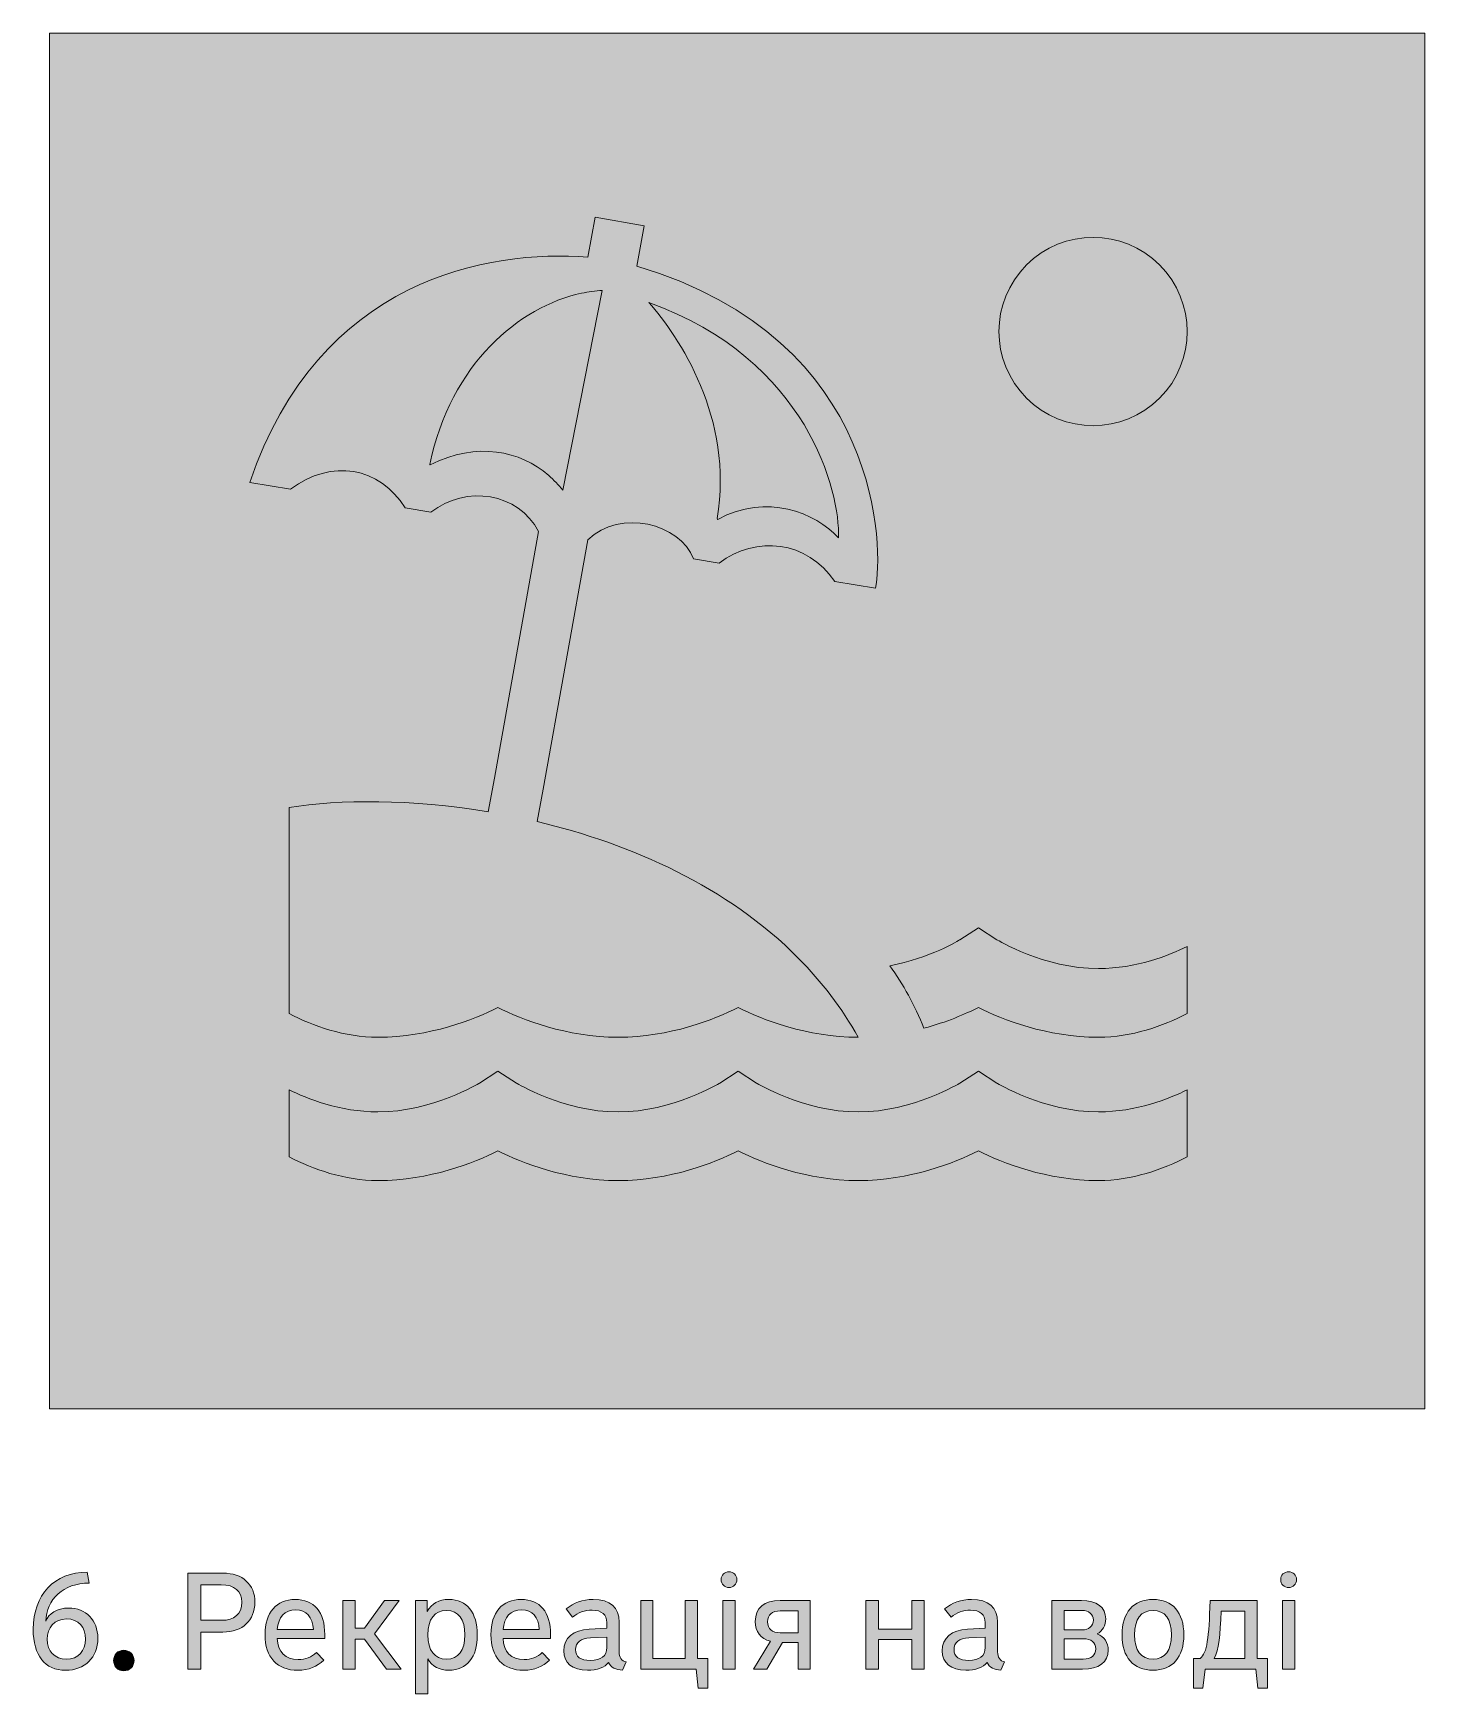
# Model space of a CAD drawing. Header units: millimetres. Extents: x -1334 to 1514, y -1037 to 10.
# Drawn here: x -627.5 to -526.4, y -110.8 to 9.9 of the extents above; entities that cross this region are included whole.
import ezdxf

# ---------------------------------------------------------------- set-up
doc = ezdxf.new("R2010")
doc.units = ezdxf.units.MM
doc.header["$MEASUREMENT"] = 0
doc.layers.add('bg', color=7, linetype='Continuous', lineweight=0)
doc.layers.add('icons', color=7, linetype='Continuous', lineweight=0)

# ---------------------------------------------------------------- blocks, each defined once
blk = doc.blocks.new('Block_39')
at = {"layer": 'icons', "true_color": 0x231f20, "transparency": 33554687}
h = blk.add_hatch(color=250, dxfattribs=at)
h.dxf.hatch_style = 2
edge = h.paths.add_edge_path()
edge.add_spline(control_points=[(-625.14, -108.28), (-624.27, -108.28), (-623.74, -107.69), (-623.74, -106.82), (-623.74, -105.95), (-624.26, -105.36), (-625.12, -105.36), (-626, -105.36), (-626.54, -105.98), (-626.54, -106.84), (-626.54, -107.7), (-626, -108.28), (-625.14, -108.28)], knot_values=[0, 0, 0, 0, 1, 1, 1, 2, 2, 2, 3, 3, 3, 4, 4, 4, 4], degree=3, periodic=0)
edge = h.paths.add_edge_path()
edge.add_spline(control_points=[(-625.19, -109.09), (-626.69, -109.09), (-627.55, -108.03), (-627.55, -106.11), (-627.55, -103.61), (-626, -101.96), (-623.63, -101.96), (-623.63, -101.96), (-623.48, -102.75), (-623.48, -102.75), (-625.34, -102.75), (-626.6, -103.94), (-626.63, -105.53), (-626.43, -104.96), (-625.8, -104.57), (-624.98, -104.57), (-623.7, -104.57), (-622.85, -105.44), (-622.85, -106.77), (-622.85, -108.17), (-623.79, -109.09), (-625.19, -109.09)], knot_values=[0, 0, 0, 0, 1, 1, 1, 2, 2, 2, 3, 3, 3, 4, 4, 4, 5, 5, 5, 6, 6, 6, 7, 7, 7, 7], degree=3, periodic=0)
h = blk.add_hatch(color=250, dxfattribs=at)
h.dxf.hatch_style = 2
edge = h.paths.add_edge_path()
edge.add_spline(control_points=[(-613.88, -102.88), (-613.88, -102.88), (-615.36, -102.88), (-615.36, -102.88), (-615.36, -102.88), (-615.36, -105.46), (-615.36, -105.46), (-615.36, -105.46), (-613.87, -105.46), (-613.87, -105.46), (-612.91, -105.46), (-612.38, -104.99), (-612.38, -104.15), (-612.38, -103.33), (-612.91, -102.88), (-613.88, -102.88)], knot_values=[0, 0, 0, 0, 1, 1, 1, 2, 2, 2, 3, 3, 3, 4, 4, 4, 5, 5, 5, 5], degree=3, periodic=0)
edge = h.paths.add_edge_path()
edge.add_spline(control_points=[(-615.36, -109.01), (-615.36, -109.01), (-616.31, -109.01), (-616.31, -109.01), (-616.31, -109.01), (-616.31, -102.03), (-616.31, -102.03), (-616.31, -102.03), (-613.75, -102.03), (-613.75, -102.03), (-612.32, -102.03), (-611.43, -102.85), (-611.43, -104.15), (-611.43, -105.47), (-612.33, -106.31), (-613.75, -106.31), (-613.75, -106.31), (-615.36, -106.31), (-615.36, -106.31), (-615.36, -106.31), (-615.36, -109.01), (-615.36, -109.01)], knot_values=[0, 0, 0, 0, 1, 1, 1, 2, 2, 2, 3, 3, 3, 4, 4, 4, 5, 5, 5, 6, 6, 6, 7, 7, 7, 7], degree=3, periodic=0)
h = blk.add_hatch(color=250, dxfattribs=at)
h.dxf.hatch_style = 2
edge = h.paths.add_edge_path()
edge.add_spline(control_points=[(-576.51, -109.01), (-576.51, -109.01), (-577.4, -109.01), (-577.4, -109.01), (-577.4, -109.01), (-577.4, -104.02), (-577.4, -104.02), (-577.4, -104.02), (-576.51, -104.02), (-576.51, -104.02), (-576.51, -104.02), (-576.51, -109.01), (-576.51, -109.01)], knot_values=[0, 0, 0, 0, 1, 1, 1, 2, 2, 2, 3, 3, 3, 4, 4, 4, 4], degree=3, periodic=0)
edge = h.paths.add_edge_path()
edge.add_spline(control_points=[(-576.96, -101.93), (-576.63, -101.93), (-576.39, -102.17), (-576.39, -102.5), (-576.39, -102.83), (-576.63, -103.08), (-576.96, -103.08), (-577.28, -103.08), (-577.53, -102.83), (-577.53, -102.5), (-577.53, -102.17), (-577.28, -101.93), (-576.96, -101.93)], knot_values=[0, 0, 0, 0, 1, 1, 1, 2, 2, 2, 3, 3, 3, 4, 4, 4, 4], degree=3, periodic=0)
h = blk.add_hatch(color=250, dxfattribs=at)
h.dxf.hatch_style = 2
edge = h.paths.add_edge_path()
edge.add_spline(control_points=[(-535.82, -109.01), (-535.82, -109.01), (-536.72, -109.01), (-536.72, -109.01), (-536.72, -109.01), (-536.72, -104.02), (-536.72, -104.02), (-536.72, -104.02), (-535.82, -104.02), (-535.82, -104.02), (-535.82, -104.02), (-535.82, -109.01), (-535.82, -109.01)], knot_values=[0, 0, 0, 0, 1, 1, 1, 2, 2, 2, 3, 3, 3, 4, 4, 4, 4], degree=3, periodic=0)
edge = h.paths.add_edge_path()
edge.add_spline(control_points=[(-536.27, -101.93), (-535.94, -101.93), (-535.7, -102.17), (-535.7, -102.5), (-535.7, -102.83), (-535.94, -103.08), (-536.27, -103.08), (-536.6, -103.08), (-536.85, -102.83), (-536.85, -102.5), (-536.85, -102.17), (-536.6, -101.93), (-536.27, -101.93)], knot_values=[0, 0, 0, 0, 1, 1, 1, 2, 2, 2, 3, 3, 3, 4, 4, 4, 4], degree=3, periodic=0)
h = blk.add_hatch(color=250, dxfattribs=at)
h.dxf.hatch_style = 2
edge = h.paths.add_edge_path()
edge.add_spline(control_points=[(-609.8, -106.13), (-609.8, -106.13), (-607.18, -106.13), (-607.18, -106.13), (-607.22, -105.21), (-607.69, -104.69), (-608.47, -104.69), (-609.25, -104.69), (-609.74, -105.21), (-609.8, -106.13)], knot_values=[0, 0, 0, 0, 1, 1, 1, 2, 2, 2, 3, 3, 3, 3], degree=3, periodic=0)
edge = h.paths.add_edge_path()
edge.add_spline(control_points=[(-610.69, -106.5), (-610.69, -104.9), (-609.87, -103.94), (-608.5, -103.94), (-607.12, -103.94), (-606.35, -104.87), (-606.35, -106.49), (-606.35, -106.49), (-606.35, -106.77), (-606.35, -106.77), (-606.35, -106.77), (-609.8, -106.77), (-609.8, -106.77), (-609.78, -107.76), (-609.21, -108.31), (-608.28, -108.31), (-607.77, -108.31), (-607.31, -108.14), (-606.96, -107.79), (-606.96, -107.79), (-606.43, -108.35), (-606.43, -108.35), (-606.92, -108.82), (-607.51, -109.09), (-608.31, -109.09), (-609.81, -109.09), (-610.69, -108.16), (-610.69, -106.5)], knot_values=[0, 0, 0, 0, 1, 1, 1, 2, 2, 2, 3, 3, 3, 4, 4, 4, 5, 5, 5, 6, 6, 6, 7, 7, 7, 8, 8, 8, 9, 9, 9, 9], degree=3, periodic=0)
h = blk.add_hatch(color=250, dxfattribs=at)
h.dxf.hatch_style = 2
edge = h.paths.add_edge_path()
edge.add_spline(control_points=[(-604.13, -106.84), (-604.13, -106.84), (-604.13, -109.01), (-604.13, -109.01), (-604.13, -109.01), (-605.03, -109.01), (-605.03, -109.01), (-605.03, -109.01), (-605.03, -104.02), (-605.03, -104.02), (-605.03, -104.02), (-604.13, -104.02), (-604.13, -104.02), (-604.13, -104.02), (-604.13, -106.03), (-604.13, -106.03), (-604.13, -106.03), (-603.46, -106.03), (-603.46, -106.03), (-603.46, -106.03), (-602, -104.02), (-602, -104.02), (-602, -104.02), (-600.94, -104.02), (-600.94, -104.02), (-600.94, -104.02), (-602.73, -106.44), (-602.73, -106.44), (-602.73, -106.44), (-600.8, -109.01), (-600.8, -109.01), (-600.8, -109.01), (-601.86, -109.01), (-601.86, -109.01), (-601.86, -109.01), (-603.46, -106.84), (-603.46, -106.84), (-603.46, -106.84), (-604.13, -106.84), (-604.13, -106.84)], knot_values=[0, 0, 0, 0, 1, 1, 1, 2, 2, 2, 3, 3, 3, 4, 4, 4, 5, 5, 5, 6, 6, 6, 7, 7, 7, 8, 8, 8, 9, 9, 9, 10, 10, 10, 11, 11, 11, 12, 12, 12, 13, 13, 13, 13], degree=3, periodic=0)
h = blk.add_hatch(color=250, dxfattribs=at)
h.dxf.hatch_style = 2
edge = h.paths.add_edge_path()
edge.add_spline(control_points=[(-597.5, -104.74), (-598.37, -104.74), (-598.85, -105.36), (-598.85, -106.52), (-598.85, -107.66), (-598.37, -108.28), (-597.5, -108.28), (-596.64, -108.28), (-596.16, -107.66), (-596.16, -106.52), (-596.16, -105.37), (-596.64, -104.74), (-597.5, -104.74)], knot_values=[0, 0, 0, 0, 1, 1, 1, 2, 2, 2, 3, 3, 3, 4, 4, 4, 4], degree=3, periodic=0)
edge = h.paths.add_edge_path()
edge.add_spline(control_points=[(-597.32, -103.94), (-596.02, -103.94), (-595.26, -104.88), (-595.26, -106.52), (-595.26, -108.15), (-596.01, -109.09), (-597.32, -109.09), (-598.02, -109.09), (-598.54, -108.8), (-598.85, -108.26), (-598.85, -108.26), (-598.85, -110.8), (-598.85, -110.8), (-598.85, -110.8), (-599.75, -110.8), (-599.75, -110.8), (-599.75, -110.8), (-599.75, -104.02), (-599.75, -104.02), (-599.75, -104.02), (-598.9, -104.02), (-598.9, -104.02), (-598.9, -104.02), (-598.9, -104.82), (-598.9, -104.82), (-598.59, -104.25), (-598.05, -103.94), (-597.32, -103.94)], knot_values=[0, 0, 0, 0, 1, 1, 1, 2, 2, 2, 3, 3, 3, 4, 4, 4, 5, 5, 5, 6, 6, 6, 7, 7, 7, 8, 8, 8, 9, 9, 9, 9], degree=3, periodic=0)
h = blk.add_hatch(color=250, dxfattribs=at)
h.dxf.hatch_style = 2
edge = h.paths.add_edge_path()
edge.add_spline(control_points=[(-593.38, -106.13), (-593.38, -106.13), (-590.76, -106.13), (-590.76, -106.13), (-590.8, -105.21), (-591.27, -104.69), (-592.04, -104.69), (-592.83, -104.69), (-593.32, -105.21), (-593.38, -106.13)], knot_values=[0, 0, 0, 0, 1, 1, 1, 2, 2, 2, 3, 3, 3, 3], degree=3, periodic=0)
edge = h.paths.add_edge_path()
edge.add_spline(control_points=[(-594.27, -106.5), (-594.27, -104.9), (-593.45, -103.94), (-592.07, -103.94), (-590.7, -103.94), (-589.93, -104.87), (-589.93, -106.49), (-589.93, -106.49), (-589.93, -106.77), (-589.93, -106.77), (-589.93, -106.77), (-593.38, -106.77), (-593.38, -106.77), (-593.36, -107.76), (-592.79, -108.31), (-591.85, -108.31), (-591.35, -108.31), (-590.89, -108.14), (-590.54, -107.79), (-590.54, -107.79), (-590.01, -108.35), (-590.01, -108.35), (-590.5, -108.82), (-591.09, -109.09), (-591.88, -109.09), (-593.39, -109.09), (-594.27, -108.16), (-594.27, -106.5)], knot_values=[0, 0, 0, 0, 1, 1, 1, 2, 2, 2, 3, 3, 3, 4, 4, 4, 5, 5, 5, 6, 6, 6, 7, 7, 7, 8, 8, 8, 9, 9, 9, 9], degree=3, periodic=0)
h = blk.add_hatch(color=250, dxfattribs=at)
h.dxf.hatch_style = 2
edge = h.paths.add_edge_path()
edge.add_spline(control_points=[(-587.04, -106.73), (-587.73, -106.76), (-588.12, -107.08), (-588.12, -107.59), (-588.12, -108.1), (-587.75, -108.38), (-587.04, -108.38), (-586.28, -108.38), (-585.84, -108.05), (-585.84, -107.44), (-585.84, -107.44), (-585.84, -106.68), (-585.84, -106.68), (-585.84, -106.68), (-587.04, -106.73), (-587.04, -106.73)], knot_values=[0, 0, 0, 0, 1, 1, 1, 2, 2, 2, 3, 3, 3, 4, 4, 4, 5, 5, 5, 5], degree=3, periodic=0)
edge = h.paths.add_edge_path()
edge.add_spline(control_points=[(-588.79, -104.63), (-588.26, -104.18), (-587.61, -103.94), (-586.83, -103.94), (-585.61, -103.94), (-584.95, -104.52), (-584.95, -105.59), (-584.95, -105.59), (-584.95, -107.75), (-584.95, -107.75), (-584.95, -108.16), (-584.76, -108.42), (-584.43, -108.48), (-584.43, -108.48), (-584.7, -109.08), (-584.7, -109.08), (-585.19, -109.08), (-585.54, -108.88), (-585.72, -108.52), (-585.98, -108.87), (-586.56, -109.09), (-587.25, -109.09), (-588.36, -109.09), (-588.97, -108.56), (-588.97, -107.68), (-588.97, -106.74), (-588.29, -106.16), (-587.12, -106.1), (-587.12, -106.1), (-585.84, -106.03), (-585.84, -106.03), (-585.84, -106.03), (-585.84, -105.62), (-585.84, -105.62), (-585.84, -105.05), (-586.22, -104.72), (-586.91, -104.72), (-587.44, -104.72), (-587.94, -104.9), (-588.33, -105.24), (-588.33, -105.24), (-588.79, -104.63), (-588.79, -104.63)], knot_values=[0, 0, 0, 0, 1, 1, 1, 2, 2, 2, 3, 3, 3, 4, 4, 4, 5, 5, 5, 6, 6, 6, 7, 7, 7, 8, 8, 8, 9, 9, 9, 10, 10, 10, 11, 11, 11, 12, 12, 12, 13, 13, 13, 14, 14, 14, 14], degree=3, periodic=0)
h = blk.add_hatch(color=250, dxfattribs=at)
h.dxf.hatch_style = 2
edge = h.paths.add_edge_path()
edge.add_spline(control_points=[(-579.2, -110.4), (-579.2, -110.4), (-579.35, -109.01), (-579.35, -109.01), (-579.35, -109.01), (-583.38, -109.01), (-583.38, -109.01), (-583.38, -109.01), (-583.38, -104.02), (-583.38, -104.02), (-583.38, -104.02), (-582.49, -104.02), (-582.49, -104.02), (-582.49, -104.02), (-582.49, -108.23), (-582.49, -108.23), (-582.49, -108.23), (-580.15, -108.23), (-580.15, -108.23), (-580.15, -108.23), (-580.15, -104.02), (-580.15, -104.02), (-580.15, -104.02), (-579.25, -104.02), (-579.25, -104.02), (-579.25, -104.02), (-579.25, -108.23), (-579.25, -108.23), (-579.25, -108.23), (-578.5, -108.23), (-578.5, -108.23), (-578.5, -108.23), (-578.5, -110.4), (-578.5, -110.4), (-578.5, -110.4), (-579.2, -110.4), (-579.2, -110.4)], knot_values=[0, 0, 0, 0, 1, 1, 1, 2, 2, 2, 3, 3, 3, 4, 4, 4, 5, 5, 5, 6, 6, 6, 7, 7, 7, 8, 8, 8, 9, 9, 9, 10, 10, 10, 11, 11, 11, 12, 12, 12, 12], degree=3, periodic=0)
h = blk.add_hatch(color=250, dxfattribs=at)
h.dxf.hatch_style = 2
edge = h.paths.add_edge_path()
edge.add_spline(control_points=[(-571.94, -104.77), (-571.94, -104.77), (-573.23, -104.77), (-573.23, -104.77), (-573.83, -104.77), (-574.16, -105.06), (-574.16, -105.56), (-574.16, -106.08), (-573.83, -106.37), (-573.23, -106.37), (-573.23, -106.37), (-571.94, -106.37), (-571.94, -106.37), (-571.94, -106.37), (-571.94, -104.77), (-571.94, -104.77)], knot_values=[0, 0, 0, 0, 1, 1, 1, 2, 2, 2, 3, 3, 3, 4, 4, 4, 5, 5, 5, 5], degree=3, periodic=0)
edge = h.paths.add_edge_path()
edge.add_spline(control_points=[(-573.95, -106.98), (-574.66, -106.79), (-575.05, -106.29), (-575.05, -105.54), (-575.05, -104.57), (-574.4, -104.02), (-573.23, -104.02), (-573.23, -104.02), (-571.05, -104.02), (-571.05, -104.02), (-571.05, -104.02), (-571.05, -109.01), (-571.05, -109.01), (-571.05, -109.01), (-571.94, -109.01), (-571.94, -109.01), (-571.94, -109.01), (-571.94, -107.06), (-571.94, -107.06), (-571.94, -107.06), (-573.06, -107.06), (-573.06, -107.06), (-573.06, -107.06), (-574.21, -109.01), (-574.21, -109.01), (-574.21, -109.01), (-575.18, -109.01), (-575.18, -109.01), (-575.18, -109.01), (-573.95, -106.98), (-573.95, -106.98)], knot_values=[0, 0, 0, 0, 1, 1, 1, 2, 2, 2, 3, 3, 3, 4, 4, 4, 5, 5, 5, 6, 6, 6, 7, 7, 7, 8, 8, 8, 9, 9, 9, 10, 10, 10, 10], degree=3, periodic=0)
h = blk.add_hatch(color=250, dxfattribs=at)
h.dxf.hatch_style = 2
edge = h.paths.add_edge_path()
edge.add_spline(control_points=[(-566.1, -109.01), (-566.1, -109.01), (-567, -109.01), (-567, -109.01), (-567, -109.01), (-567, -104.02), (-567, -104.02), (-567, -104.02), (-566.1, -104.02), (-566.1, -104.02), (-566.1, -104.02), (-566.1, -106.1), (-566.1, -106.1), (-566.1, -106.1), (-563.66, -106.1), (-563.66, -106.1), (-563.66, -106.1), (-563.66, -104.02), (-563.66, -104.02), (-563.66, -104.02), (-562.77, -104.02), (-562.77, -104.02), (-562.77, -104.02), (-562.77, -109.01), (-562.77, -109.01), (-562.77, -109.01), (-563.66, -109.01), (-563.66, -109.01), (-563.66, -109.01), (-563.66, -106.86), (-563.66, -106.86), (-563.66, -106.86), (-566.1, -106.86), (-566.1, -106.86), (-566.1, -106.86), (-566.1, -109.01), (-566.1, -109.01)], knot_values=[0, 0, 0, 0, 1, 1, 1, 2, 2, 2, 3, 3, 3, 4, 4, 4, 5, 5, 5, 6, 6, 6, 7, 7, 7, 8, 8, 8, 9, 9, 9, 10, 10, 10, 11, 11, 11, 12, 12, 12, 12], degree=3, periodic=0)
h = blk.add_hatch(color=250, dxfattribs=at)
h.dxf.hatch_style = 2
edge = h.paths.add_edge_path()
edge.add_spline(control_points=[(-559.53, -106.73), (-560.22, -106.76), (-560.6, -107.08), (-560.6, -107.59), (-560.6, -108.1), (-560.23, -108.38), (-559.53, -108.38), (-558.77, -108.38), (-558.33, -108.05), (-558.33, -107.44), (-558.33, -107.44), (-558.33, -106.68), (-558.33, -106.68), (-558.33, -106.68), (-559.53, -106.73), (-559.53, -106.73)], knot_values=[0, 0, 0, 0, 1, 1, 1, 2, 2, 2, 3, 3, 3, 4, 4, 4, 5, 5, 5, 5], degree=3, periodic=0)
edge = h.paths.add_edge_path()
edge.add_spline(control_points=[(-561.28, -104.63), (-560.74, -104.18), (-560.1, -103.94), (-559.32, -103.94), (-558.09, -103.94), (-557.43, -104.52), (-557.43, -105.59), (-557.43, -105.59), (-557.43, -107.75), (-557.43, -107.75), (-557.43, -108.16), (-557.25, -108.42), (-556.92, -108.48), (-556.92, -108.48), (-557.19, -109.08), (-557.19, -109.08), (-557.67, -109.08), (-558.02, -108.88), (-558.2, -108.52), (-558.47, -108.87), (-559.05, -109.09), (-559.74, -109.09), (-560.84, -109.09), (-561.46, -108.56), (-561.46, -107.68), (-561.46, -106.74), (-560.77, -106.16), (-559.61, -106.1), (-559.61, -106.1), (-558.33, -106.03), (-558.33, -106.03), (-558.33, -106.03), (-558.33, -105.62), (-558.33, -105.62), (-558.33, -105.05), (-558.71, -104.72), (-559.4, -104.72), (-559.93, -104.72), (-560.42, -104.9), (-560.81, -105.24), (-560.81, -105.24), (-561.28, -104.63), (-561.28, -104.63)], knot_values=[0, 0, 0, 0, 1, 1, 1, 2, 2, 2, 3, 3, 3, 4, 4, 4, 5, 5, 5, 6, 6, 6, 7, 7, 7, 8, 8, 8, 9, 9, 9, 10, 10, 10, 11, 11, 11, 12, 12, 12, 13, 13, 13, 14, 14, 14, 14], degree=3, periodic=0)
h = blk.add_hatch(color=250, dxfattribs=at)
h.dxf.hatch_style = 2
edge = h.paths.add_edge_path()
edge.add_spline(control_points=[(-551.2, -108.28), (-550.62, -108.28), (-550.29, -108.01), (-550.29, -107.53), (-550.29, -107.07), (-550.62, -106.8), (-551.2, -106.8), (-551.2, -106.8), (-552.58, -106.8), (-552.58, -106.8), (-552.58, -106.8), (-552.58, -108.28), (-552.58, -108.28), (-552.58, -108.28), (-551.2, -108.28), (-551.2, -108.28)], knot_values=[0, 0, 0, 0, 1, 1, 1, 2, 2, 2, 3, 3, 3, 4, 4, 4, 5, 5, 5, 5], degree=3, periodic=0)
edge = h.paths.add_edge_path()
edge.add_spline(control_points=[(-551.31, -106.16), (-550.78, -106.16), (-550.47, -105.89), (-550.47, -105.44), (-550.47, -105.01), (-550.78, -104.74), (-551.31, -104.74), (-551.31, -104.74), (-552.58, -104.74), (-552.58, -104.74), (-552.58, -104.74), (-552.58, -106.16), (-552.58, -106.16), (-552.58, -106.16), (-551.31, -106.16), (-551.31, -106.16)], knot_values=[0, 0, 0, 0, 1, 1, 1, 2, 2, 2, 3, 3, 3, 4, 4, 4, 5, 5, 5, 5], degree=3, periodic=0)
edge = h.paths.add_edge_path()
edge.add_spline(control_points=[(-549.57, -105.35), (-549.57, -105.85), (-549.79, -106.23), (-550.19, -106.45), (-549.67, -106.66), (-549.39, -107.07), (-549.39, -107.63), (-549.39, -108.51), (-550.06, -109.01), (-551.25, -109.01), (-551.25, -109.01), (-553.48, -109.01), (-553.48, -109.01), (-553.48, -109.01), (-553.48, -104.02), (-553.48, -104.02), (-553.48, -104.02), (-551.34, -104.02), (-551.34, -104.02), (-550.21, -104.02), (-549.57, -104.51), (-549.57, -105.35)], knot_values=[0, 0, 0, 0, 1, 1, 1, 2, 2, 2, 3, 3, 3, 4, 4, 4, 5, 5, 5, 6, 6, 6, 7, 7, 7, 7], degree=3, periodic=0)
h = blk.add_hatch(color=250, dxfattribs=at)
h.dxf.hatch_style = 2
edge = h.paths.add_edge_path()
edge.add_spline(control_points=[(-546.13, -108.28), (-545.27, -108.28), (-544.79, -107.66), (-544.79, -106.52), (-544.79, -105.36), (-545.27, -104.74), (-546.13, -104.74), (-547, -104.74), (-547.48, -105.36), (-547.48, -106.52), (-547.48, -107.66), (-547, -108.28), (-546.13, -108.28)], knot_values=[0, 0, 0, 0, 1, 1, 1, 2, 2, 2, 3, 3, 3, 4, 4, 4, 4], degree=3, periodic=0)
edge = h.paths.add_edge_path()
edge.add_spline(control_points=[(-546.13, -109.09), (-547.56, -109.09), (-548.38, -108.15), (-548.38, -106.52), (-548.38, -104.88), (-547.56, -103.94), (-546.13, -103.94), (-544.71, -103.94), (-543.89, -104.88), (-543.89, -106.52), (-543.89, -108.15), (-544.71, -109.09), (-546.13, -109.09)], knot_values=[0, 0, 0, 0, 1, 1, 1, 2, 2, 2, 3, 3, 3, 4, 4, 4, 4], degree=3, periodic=0)
h = blk.add_hatch(color=250, dxfattribs=at)
h.dxf.hatch_style = 2
edge = h.paths.add_edge_path()
edge.add_spline(control_points=[(-539.46, -108.23), (-539.46, -108.23), (-539.46, -104.79), (-539.46, -104.79), (-539.46, -104.79), (-541.18, -104.79), (-541.18, -104.79), (-541.24, -106.56), (-541.36, -107.6), (-541.68, -108.23), (-541.68, -108.23), (-539.46, -108.23), (-539.46, -108.23)], knot_values=[0, 0, 0, 0, 1, 1, 1, 2, 2, 2, 3, 3, 3, 4, 4, 4, 4], degree=3, periodic=0)
edge = h.paths.add_edge_path()
edge.add_spline(control_points=[(-543.19, -110.4), (-543.19, -110.4), (-543.19, -108.23), (-543.19, -108.23), (-543.19, -108.23), (-542.7, -108.23), (-542.7, -108.23), (-542.19, -107.81), (-542.07, -106.78), (-541.98, -104.02), (-541.98, -104.02), (-538.56, -104.02), (-538.56, -104.02), (-538.56, -104.02), (-538.56, -108.23), (-538.56, -108.23), (-538.56, -108.23), (-537.81, -108.23), (-537.81, -108.23), (-537.81, -108.23), (-537.81, -110.4), (-537.81, -110.4), (-537.81, -110.4), (-538.51, -110.4), (-538.51, -110.4), (-538.51, -110.4), (-538.66, -109.01), (-538.66, -109.01), (-538.66, -109.01), (-542.35, -109.01), (-542.35, -109.01), (-542.35, -109.01), (-542.5, -110.4), (-542.5, -110.4), (-542.5, -110.4), (-543.19, -110.4), (-543.19, -110.4)], knot_values=[0, 0, 0, 0, 1, 1, 1, 2, 2, 2, 3, 3, 3, 4, 4, 4, 5, 5, 5, 6, 6, 6, 7, 7, 7, 8, 8, 8, 9, 9, 9, 10, 10, 10, 11, 11, 11, 12, 12, 12, 12], degree=3, periodic=0)
h = blk.add_hatch(color=250, dxfattribs=at)
h.dxf.hatch_style = 2
edge = h.paths.add_edge_path()
edge.add_spline(control_points=[(-620.96, -107.64), (-620.53, -107.64), (-620.22, -107.95), (-620.22, -108.38), (-620.22, -108.81), (-620.53, -109.13), (-620.96, -109.13), (-621.4, -109.13), (-621.7, -108.81), (-621.7, -108.38), (-621.7, -107.95), (-621.4, -107.64), (-620.96, -107.64)], knot_values=[0, 0, 0, 0, 1, 1, 1, 2, 2, 2, 3, 3, 3, 4, 4, 4, 4], degree=3, periodic=0)
at = {"layer": 'icons'}
for points, knots in [([(-625.19, -109.09), (-626.69, -109.09), (-627.55, -108.03), (-627.55, -106.11), (-627.55, -103.61), (-626, -101.96), (-623.63, -101.96), (-623.63, -101.96), (-623.48, -102.75), (-623.48, -102.75), (-625.34, -102.75), (-626.6, -103.94), (-626.63, -105.53), (-626.43, -104.96), (-625.8, -104.57), (-624.98, -104.57), (-623.7, -104.57), (-622.85, -105.44), (-622.85, -106.77), (-622.85, -108.17), (-623.79, -109.09), (-625.19, -109.09)], [0, 0, 0, 0, 1, 1, 1, 2, 2, 2, 3, 3, 3, 4, 4, 4, 5, 5, 5, 6, 6, 6, 7, 7, 7, 7]), ([(-615.36, -109.01), (-615.36, -109.01), (-616.31, -109.01), (-616.31, -109.01), (-616.31, -109.01), (-616.31, -102.03), (-616.31, -102.03), (-616.31, -102.03), (-613.75, -102.03), (-613.75, -102.03), (-612.32, -102.03), (-611.43, -102.85), (-611.43, -104.15), (-611.43, -105.47), (-612.33, -106.31), (-613.75, -106.31), (-613.75, -106.31), (-615.36, -106.31), (-615.36, -106.31), (-615.36, -106.31), (-615.36, -109.01), (-615.36, -109.01)], [0, 0, 0, 0, 1, 1, 1, 2, 2, 2, 3, 3, 3, 4, 4, 4, 5, 5, 5, 6, 6, 6, 7, 7, 7, 7]), ([(-576.96, -101.93), (-576.63, -101.93), (-576.39, -102.17), (-576.39, -102.5), (-576.39, -102.83), (-576.63, -103.08), (-576.96, -103.08), (-577.28, -103.08), (-577.53, -102.83), (-577.53, -102.5), (-577.53, -102.17), (-577.28, -101.93), (-576.96, -101.93)], [0, 0, 0, 0, 1, 1, 1, 2, 2, 2, 3, 3, 3, 4, 4, 4, 4]), ([(-536.27, -101.93), (-535.94, -101.93), (-535.7, -102.17), (-535.7, -102.5), (-535.7, -102.83), (-535.94, -103.08), (-536.27, -103.08), (-536.6, -103.08), (-536.85, -102.83), (-536.85, -102.5), (-536.85, -102.17), (-536.6, -101.93), (-536.27, -101.93)], [0, 0, 0, 0, 1, 1, 1, 2, 2, 2, 3, 3, 3, 4, 4, 4, 4]), ([(-613.88, -102.88), (-613.88, -102.88), (-615.36, -102.88), (-615.36, -102.88), (-615.36, -102.88), (-615.36, -105.46), (-615.36, -105.46), (-615.36, -105.46), (-613.87, -105.46), (-613.87, -105.46), (-612.91, -105.46), (-612.38, -104.99), (-612.38, -104.15), (-612.38, -103.33), (-612.91, -102.88), (-613.88, -102.88)], [0, 0, 0, 0, 1, 1, 1, 2, 2, 2, 3, 3, 3, 4, 4, 4, 5, 5, 5, 5]), ([(-610.69, -106.5), (-610.69, -104.9), (-609.87, -103.94), (-608.5, -103.94), (-607.12, -103.94), (-606.35, -104.87), (-606.35, -106.49), (-606.35, -106.49), (-606.35, -106.77), (-606.35, -106.77), (-606.35, -106.77), (-609.8, -106.77), (-609.8, -106.77), (-609.78, -107.76), (-609.21, -108.31), (-608.28, -108.31), (-607.77, -108.31), (-607.31, -108.14), (-606.96, -107.79), (-606.96, -107.79), (-606.43, -108.35), (-606.43, -108.35), (-606.92, -108.82), (-607.51, -109.09), (-608.31, -109.09), (-609.81, -109.09), (-610.69, -108.16), (-610.69, -106.5)], [0, 0, 0, 0, 1, 1, 1, 2, 2, 2, 3, 3, 3, 4, 4, 4, 5, 5, 5, 6, 6, 6, 7, 7, 7, 8, 8, 8, 9, 9, 9, 9]), ([(-609.8, -106.13), (-609.8, -106.13), (-607.18, -106.13), (-607.18, -106.13), (-607.22, -105.21), (-607.69, -104.69), (-608.47, -104.69), (-609.25, -104.69), (-609.74, -105.21), (-609.8, -106.13)], [0, 0, 0, 0, 1, 1, 1, 2, 2, 2, 3, 3, 3, 3]), ([(-604.13, -106.84), (-604.13, -106.84), (-604.13, -109.01), (-604.13, -109.01), (-604.13, -109.01), (-605.03, -109.01), (-605.03, -109.01), (-605.03, -109.01), (-605.03, -104.02), (-605.03, -104.02), (-605.03, -104.02), (-604.13, -104.02), (-604.13, -104.02), (-604.13, -104.02), (-604.13, -106.03), (-604.13, -106.03), (-604.13, -106.03), (-603.46, -106.03), (-603.46, -106.03), (-603.46, -106.03), (-602, -104.02), (-602, -104.02), (-602, -104.02), (-600.94, -104.02), (-600.94, -104.02), (-600.94, -104.02), (-602.73, -106.44), (-602.73, -106.44), (-602.73, -106.44), (-600.8, -109.01), (-600.8, -109.01), (-600.8, -109.01), (-601.86, -109.01), (-601.86, -109.01), (-601.86, -109.01), (-603.46, -106.84), (-603.46, -106.84), (-603.46, -106.84), (-604.13, -106.84), (-604.13, -106.84)], [0, 0, 0, 0, 1, 1, 1, 2, 2, 2, 3, 3, 3, 4, 4, 4, 5, 5, 5, 6, 6, 6, 7, 7, 7, 8, 8, 8, 9, 9, 9, 10, 10, 10, 11, 11, 11, 12, 12, 12, 13, 13, 13, 13]), ([(-597.32, -103.94), (-596.02, -103.94), (-595.26, -104.88), (-595.26, -106.52), (-595.26, -108.15), (-596.01, -109.09), (-597.32, -109.09), (-598.02, -109.09), (-598.54, -108.8), (-598.85, -108.26), (-598.85, -108.26), (-598.85, -110.8), (-598.85, -110.8), (-598.85, -110.8), (-599.75, -110.8), (-599.75, -110.8), (-599.75, -110.8), (-599.75, -104.02), (-599.75, -104.02), (-599.75, -104.02), (-598.9, -104.02), (-598.9, -104.02), (-598.9, -104.02), (-598.9, -104.82), (-598.9, -104.82), (-598.59, -104.25), (-598.05, -103.94), (-597.32, -103.94)], [0, 0, 0, 0, 1, 1, 1, 2, 2, 2, 3, 3, 3, 4, 4, 4, 5, 5, 5, 6, 6, 6, 7, 7, 7, 8, 8, 8, 9, 9, 9, 9]), ([(-597.5, -104.74), (-598.37, -104.74), (-598.85, -105.36), (-598.85, -106.52), (-598.85, -107.66), (-598.37, -108.28), (-597.5, -108.28), (-596.64, -108.28), (-596.16, -107.66), (-596.16, -106.52), (-596.16, -105.37), (-596.64, -104.74), (-597.5, -104.74)], [0, 0, 0, 0, 1, 1, 1, 2, 2, 2, 3, 3, 3, 4, 4, 4, 4]), ([(-594.27, -106.5), (-594.27, -104.9), (-593.45, -103.94), (-592.07, -103.94), (-590.7, -103.94), (-589.93, -104.87), (-589.93, -106.49), (-589.93, -106.49), (-589.93, -106.77), (-589.93, -106.77), (-589.93, -106.77), (-593.38, -106.77), (-593.38, -106.77), (-593.36, -107.76), (-592.79, -108.31), (-591.85, -108.31), (-591.35, -108.31), (-590.89, -108.14), (-590.54, -107.79), (-590.54, -107.79), (-590.01, -108.35), (-590.01, -108.35), (-590.5, -108.82), (-591.09, -109.09), (-591.88, -109.09), (-593.39, -109.09), (-594.27, -108.16), (-594.27, -106.5)], [0, 0, 0, 0, 1, 1, 1, 2, 2, 2, 3, 3, 3, 4, 4, 4, 5, 5, 5, 6, 6, 6, 7, 7, 7, 8, 8, 8, 9, 9, 9, 9]), ([(-593.38, -106.13), (-593.38, -106.13), (-590.76, -106.13), (-590.76, -106.13), (-590.8, -105.21), (-591.27, -104.69), (-592.04, -104.69), (-592.83, -104.69), (-593.32, -105.21), (-593.38, -106.13)], [0, 0, 0, 0, 1, 1, 1, 2, 2, 2, 3, 3, 3, 3]), ([(-588.79, -104.63), (-588.26, -104.18), (-587.61, -103.94), (-586.83, -103.94), (-585.61, -103.94), (-584.95, -104.52), (-584.95, -105.59), (-584.95, -105.59), (-584.95, -107.75), (-584.95, -107.75), (-584.95, -108.16), (-584.76, -108.42), (-584.43, -108.48), (-584.43, -108.48), (-584.7, -109.08), (-584.7, -109.08), (-585.19, -109.08), (-585.54, -108.88), (-585.72, -108.52), (-585.98, -108.87), (-586.56, -109.09), (-587.25, -109.09), (-588.36, -109.09), (-588.97, -108.56), (-588.97, -107.68), (-588.97, -106.74), (-588.29, -106.16), (-587.12, -106.1), (-587.12, -106.1), (-585.84, -106.03), (-585.84, -106.03), (-585.84, -106.03), (-585.84, -105.62), (-585.84, -105.62), (-585.84, -105.05), (-586.22, -104.72), (-586.91, -104.72), (-587.44, -104.72), (-587.94, -104.9), (-588.33, -105.24), (-588.33, -105.24), (-588.79, -104.63), (-588.79, -104.63)], [0, 0, 0, 0, 1, 1, 1, 2, 2, 2, 3, 3, 3, 4, 4, 4, 5, 5, 5, 6, 6, 6, 7, 7, 7, 8, 8, 8, 9, 9, 9, 10, 10, 10, 11, 11, 11, 12, 12, 12, 13, 13, 13, 14, 14, 14, 14]), ([(-579.2, -110.4), (-579.2, -110.4), (-579.35, -109.01), (-579.35, -109.01), (-579.35, -109.01), (-583.38, -109.01), (-583.38, -109.01), (-583.38, -109.01), (-583.38, -104.02), (-583.38, -104.02), (-583.38, -104.02), (-582.49, -104.02), (-582.49, -104.02), (-582.49, -104.02), (-582.49, -108.23), (-582.49, -108.23), (-582.49, -108.23), (-580.15, -108.23), (-580.15, -108.23), (-580.15, -108.23), (-580.15, -104.02), (-580.15, -104.02), (-580.15, -104.02), (-579.25, -104.02), (-579.25, -104.02), (-579.25, -104.02), (-579.25, -108.23), (-579.25, -108.23), (-579.25, -108.23), (-578.5, -108.23), (-578.5, -108.23), (-578.5, -108.23), (-578.5, -110.4), (-578.5, -110.4), (-578.5, -110.4), (-579.2, -110.4), (-579.2, -110.4)], [0, 0, 0, 0, 1, 1, 1, 2, 2, 2, 3, 3, 3, 4, 4, 4, 5, 5, 5, 6, 6, 6, 7, 7, 7, 8, 8, 8, 9, 9, 9, 10, 10, 10, 11, 11, 11, 12, 12, 12, 12]), ([(-576.51, -109.01), (-576.51, -109.01), (-577.4, -109.01), (-577.4, -109.01), (-577.4, -109.01), (-577.4, -104.02), (-577.4, -104.02), (-577.4, -104.02), (-576.51, -104.02), (-576.51, -104.02), (-576.51, -104.02), (-576.51, -109.01), (-576.51, -109.01)], [0, 0, 0, 0, 1, 1, 1, 2, 2, 2, 3, 3, 3, 4, 4, 4, 4]), ([(-573.95, -106.98), (-574.66, -106.79), (-575.05, -106.29), (-575.05, -105.54), (-575.05, -104.57), (-574.4, -104.02), (-573.23, -104.02), (-573.23, -104.02), (-571.05, -104.02), (-571.05, -104.02), (-571.05, -104.02), (-571.05, -109.01), (-571.05, -109.01), (-571.05, -109.01), (-571.94, -109.01), (-571.94, -109.01), (-571.94, -109.01), (-571.94, -107.06), (-571.94, -107.06), (-571.94, -107.06), (-573.06, -107.06), (-573.06, -107.06), (-573.06, -107.06), (-574.21, -109.01), (-574.21, -109.01), (-574.21, -109.01), (-575.18, -109.01), (-575.18, -109.01), (-575.18, -109.01), (-573.95, -106.98), (-573.95, -106.98)], [0, 0, 0, 0, 1, 1, 1, 2, 2, 2, 3, 3, 3, 4, 4, 4, 5, 5, 5, 6, 6, 6, 7, 7, 7, 8, 8, 8, 9, 9, 9, 10, 10, 10, 10]), ([(-571.94, -104.77), (-571.94, -104.77), (-573.23, -104.77), (-573.23, -104.77), (-573.83, -104.77), (-574.16, -105.06), (-574.16, -105.56), (-574.16, -106.08), (-573.83, -106.37), (-573.23, -106.37), (-573.23, -106.37), (-571.94, -106.37), (-571.94, -106.37), (-571.94, -106.37), (-571.94, -104.77), (-571.94, -104.77)], [0, 0, 0, 0, 1, 1, 1, 2, 2, 2, 3, 3, 3, 4, 4, 4, 5, 5, 5, 5]), ([(-566.1, -109.01), (-566.1, -109.01), (-567, -109.01), (-567, -109.01), (-567, -109.01), (-567, -104.02), (-567, -104.02), (-567, -104.02), (-566.1, -104.02), (-566.1, -104.02), (-566.1, -104.02), (-566.1, -106.1), (-566.1, -106.1), (-566.1, -106.1), (-563.66, -106.1), (-563.66, -106.1), (-563.66, -106.1), (-563.66, -104.02), (-563.66, -104.02), (-563.66, -104.02), (-562.77, -104.02), (-562.77, -104.02), (-562.77, -104.02), (-562.77, -109.01), (-562.77, -109.01), (-562.77, -109.01), (-563.66, -109.01), (-563.66, -109.01), (-563.66, -109.01), (-563.66, -106.86), (-563.66, -106.86), (-563.66, -106.86), (-566.1, -106.86), (-566.1, -106.86), (-566.1, -106.86), (-566.1, -109.01), (-566.1, -109.01)], [0, 0, 0, 0, 1, 1, 1, 2, 2, 2, 3, 3, 3, 4, 4, 4, 5, 5, 5, 6, 6, 6, 7, 7, 7, 8, 8, 8, 9, 9, 9, 10, 10, 10, 11, 11, 11, 12, 12, 12, 12]), ([(-561.28, -104.63), (-560.74, -104.18), (-560.1, -103.94), (-559.32, -103.94), (-558.09, -103.94), (-557.43, -104.52), (-557.43, -105.59), (-557.43, -105.59), (-557.43, -107.75), (-557.43, -107.75), (-557.43, -108.16), (-557.25, -108.42), (-556.92, -108.48), (-556.92, -108.48), (-557.19, -109.08), (-557.19, -109.08), (-557.67, -109.08), (-558.02, -108.88), (-558.2, -108.52), (-558.47, -108.87), (-559.05, -109.09), (-559.74, -109.09), (-560.84, -109.09), (-561.46, -108.56), (-561.46, -107.68), (-561.46, -106.74), (-560.77, -106.16), (-559.61, -106.1), (-559.61, -106.1), (-558.33, -106.03), (-558.33, -106.03), (-558.33, -106.03), (-558.33, -105.62), (-558.33, -105.62), (-558.33, -105.05), (-558.71, -104.72), (-559.4, -104.72), (-559.93, -104.72), (-560.42, -104.9), (-560.81, -105.24), (-560.81, -105.24), (-561.28, -104.63), (-561.28, -104.63)], [0, 0, 0, 0, 1, 1, 1, 2, 2, 2, 3, 3, 3, 4, 4, 4, 5, 5, 5, 6, 6, 6, 7, 7, 7, 8, 8, 8, 9, 9, 9, 10, 10, 10, 11, 11, 11, 12, 12, 12, 13, 13, 13, 14, 14, 14, 14]), ([(-549.57, -105.35), (-549.57, -105.85), (-549.79, -106.23), (-550.19, -106.45), (-549.67, -106.66), (-549.39, -107.07), (-549.39, -107.63), (-549.39, -108.51), (-550.06, -109.01), (-551.25, -109.01), (-551.25, -109.01), (-553.48, -109.01), (-553.48, -109.01), (-553.48, -109.01), (-553.48, -104.02), (-553.48, -104.02), (-553.48, -104.02), (-551.34, -104.02), (-551.34, -104.02), (-550.21, -104.02), (-549.57, -104.51), (-549.57, -105.35)], [0, 0, 0, 0, 1, 1, 1, 2, 2, 2, 3, 3, 3, 4, 4, 4, 5, 5, 5, 6, 6, 6, 7, 7, 7, 7]), ([(-551.31, -106.16), (-550.78, -106.16), (-550.47, -105.89), (-550.47, -105.44), (-550.47, -105.01), (-550.78, -104.74), (-551.31, -104.74), (-551.31, -104.74), (-552.58, -104.74), (-552.58, -104.74), (-552.58, -104.74), (-552.58, -106.16), (-552.58, -106.16), (-552.58, -106.16), (-551.31, -106.16), (-551.31, -106.16)], [0, 0, 0, 0, 1, 1, 1, 2, 2, 2, 3, 3, 3, 4, 4, 4, 5, 5, 5, 5]), ([(-546.13, -109.09), (-547.56, -109.09), (-548.38, -108.15), (-548.38, -106.52), (-548.38, -104.88), (-547.56, -103.94), (-546.13, -103.94), (-544.71, -103.94), (-543.89, -104.88), (-543.89, -106.52), (-543.89, -108.15), (-544.71, -109.09), (-546.13, -109.09)], [0, 0, 0, 0, 1, 1, 1, 2, 2, 2, 3, 3, 3, 4, 4, 4, 4]), ([(-546.13, -108.28), (-545.27, -108.28), (-544.79, -107.66), (-544.79, -106.52), (-544.79, -105.36), (-545.27, -104.74), (-546.13, -104.74), (-547, -104.74), (-547.48, -105.36), (-547.48, -106.52), (-547.48, -107.66), (-547, -108.28), (-546.13, -108.28)], [0, 0, 0, 0, 1, 1, 1, 2, 2, 2, 3, 3, 3, 4, 4, 4, 4]), ([(-543.19, -110.4), (-543.19, -110.4), (-543.19, -108.23), (-543.19, -108.23), (-543.19, -108.23), (-542.7, -108.23), (-542.7, -108.23), (-542.19, -107.81), (-542.07, -106.78), (-541.98, -104.02), (-541.98, -104.02), (-538.56, -104.02), (-538.56, -104.02), (-538.56, -104.02), (-538.56, -108.23), (-538.56, -108.23), (-538.56, -108.23), (-537.81, -108.23), (-537.81, -108.23), (-537.81, -108.23), (-537.81, -110.4), (-537.81, -110.4), (-537.81, -110.4), (-538.51, -110.4), (-538.51, -110.4), (-538.51, -110.4), (-538.66, -109.01), (-538.66, -109.01), (-538.66, -109.01), (-542.35, -109.01), (-542.35, -109.01), (-542.35, -109.01), (-542.5, -110.4), (-542.5, -110.4), (-542.5, -110.4), (-543.19, -110.4), (-543.19, -110.4)], [0, 0, 0, 0, 1, 1, 1, 2, 2, 2, 3, 3, 3, 4, 4, 4, 5, 5, 5, 6, 6, 6, 7, 7, 7, 8, 8, 8, 9, 9, 9, 10, 10, 10, 11, 11, 11, 12, 12, 12, 12]), ([(-539.46, -108.23), (-539.46, -108.23), (-539.46, -104.79), (-539.46, -104.79), (-539.46, -104.79), (-541.18, -104.79), (-541.18, -104.79), (-541.24, -106.56), (-541.36, -107.6), (-541.68, -108.23), (-541.68, -108.23), (-539.46, -108.23), (-539.46, -108.23)], [0, 0, 0, 0, 1, 1, 1, 2, 2, 2, 3, 3, 3, 4, 4, 4, 4]), ([(-535.82, -109.01), (-535.82, -109.01), (-536.72, -109.01), (-536.72, -109.01), (-536.72, -109.01), (-536.72, -104.02), (-536.72, -104.02), (-536.72, -104.02), (-535.82, -104.02), (-535.82, -104.02), (-535.82, -104.02), (-535.82, -109.01), (-535.82, -109.01)], [0, 0, 0, 0, 1, 1, 1, 2, 2, 2, 3, 3, 3, 4, 4, 4, 4]), ([(-625.14, -108.28), (-624.27, -108.28), (-623.74, -107.69), (-623.74, -106.82), (-623.74, -105.95), (-624.26, -105.36), (-625.12, -105.36), (-626, -105.36), (-626.54, -105.98), (-626.54, -106.84), (-626.54, -107.7), (-626, -108.28), (-625.14, -108.28)], [0, 0, 0, 0, 1, 1, 1, 2, 2, 2, 3, 3, 3, 4, 4, 4, 4]), ([(-587.04, -106.73), (-587.73, -106.76), (-588.12, -107.08), (-588.12, -107.59), (-588.12, -108.1), (-587.75, -108.38), (-587.04, -108.38), (-586.28, -108.38), (-585.84, -108.05), (-585.84, -107.44), (-585.84, -107.44), (-585.84, -106.68), (-585.84, -106.68), (-585.84, -106.68), (-587.04, -106.73), (-587.04, -106.73)], [0, 0, 0, 0, 1, 1, 1, 2, 2, 2, 3, 3, 3, 4, 4, 4, 5, 5, 5, 5]), ([(-559.53, -106.73), (-560.22, -106.76), (-560.6, -107.08), (-560.6, -107.59), (-560.6, -108.1), (-560.23, -108.38), (-559.53, -108.38), (-558.77, -108.38), (-558.33, -108.05), (-558.33, -107.44), (-558.33, -107.44), (-558.33, -106.68), (-558.33, -106.68), (-558.33, -106.68), (-559.53, -106.73), (-559.53, -106.73)], [0, 0, 0, 0, 1, 1, 1, 2, 2, 2, 3, 3, 3, 4, 4, 4, 5, 5, 5, 5]), ([(-551.2, -108.28), (-550.62, -108.28), (-550.29, -108.01), (-550.29, -107.53), (-550.29, -107.07), (-550.62, -106.8), (-551.2, -106.8), (-551.2, -106.8), (-552.58, -106.8), (-552.58, -106.8), (-552.58, -106.8), (-552.58, -108.28), (-552.58, -108.28), (-552.58, -108.28), (-551.2, -108.28), (-551.2, -108.28)], [0, 0, 0, 0, 1, 1, 1, 2, 2, 2, 3, 3, 3, 4, 4, 4, 5, 5, 5, 5]), ([(-620.96, -107.64), (-620.53, -107.64), (-620.22, -107.95), (-620.22, -108.38), (-620.22, -108.81), (-620.53, -109.13), (-620.96, -109.13), (-621.4, -109.13), (-621.7, -108.81), (-621.7, -108.38), (-621.7, -107.95), (-621.4, -107.64), (-620.96, -107.64)], [0, 0, 0, 0, 1, 1, 1, 2, 2, 2, 3, 3, 3, 4, 4, 4, 4])]:
    blk.add_open_spline(points, degree=3, knots=knots, dxfattribs=at)
blk = doc.blocks.new('Block_232')
at = {"layer": 'icons'}
blk.add_ellipse((-550.49, -11.77), major_axis=(-4.84, 4.84), ratio=0.999997, dxfattribs=at)
for points, knots in [([(-600.51, -24.59), (-600.51, -24.59), (-598.64, -24.9), (-598.64, -24.9), (-596.05, -22.89), (-592.28, -23.49), (-590.8, -26.31), (-590.8, -26.31), (-594.02, -44.24), (-594.02, -44.24), (-594.02, -44.24), (-594.46, -46.69), (-594.46, -46.69), (-600.06, -45.75), (-605.28, -45.77), (-608.95, -46.38), (-608.95, -46.38), (-608.95, -56.48), (-608.95, -56.48), (-608.95, -56.48), (-608.95, -59.37), (-608.95, -59.37), (-608.95, -59.37), (-608.95, -61.2), (-608.95, -61.2), (-608.95, -61.2), (-608.95, -61.35), (-608.95, -61.35), (-607.19, -62.26), (-604.93, -63.07), (-602.49, -63.07), (-598.73, -63.07), (-595.49, -61.78), (-593.76, -60.92), (-592.02, -61.78), (-588.78, -63.07), (-585.02, -63.07), (-581.27, -63.07), (-578.03, -61.78), (-576.29, -60.92), (-574.55, -61.78), (-571.31, -63.07), (-567.56, -63.07), (-568.77, -60.93), (-570.23, -59.03), (-571.9, -57.34), (-577.05, -52.12), (-584.07, -49.02), (-590.9, -47.4), (-590.9, -47.4), (-590.47, -45.03), (-590.47, -45.03), (-590.47, -45.03), (-587.22, -26.91), (-587.22, -26.91), (-584.84, -24.62), (-580.52, -25.74), (-579.55, -28.29), (-579.55, -28.29), (-577.68, -28.61), (-577.68, -28.61), (-574.98, -26.57), (-571.29, -26.97), (-569.27, -29.93), (-569.27, -29.93), (-566.31, -30.43), (-566.31, -30.43), (-565.77, -27.89), (-565.56, -12.41), (-583.65, -7.01), (-583.65, -7.01), (-583.13, -4.09), (-583.13, -4.09), (-583.13, -4.09), (-586.7, -3.46), (-586.7, -3.46), (-586.7, -3.46), (-587.22, -6.37), (-587.22, -6.37), (-587.22, -6.37), (-587.22, -6.37), (-587.22, -6.37), (-594.39, -5.79), (-606.78, -7.9), (-611.8, -22.74), (-611.8, -22.74), (-608.83, -23.24), (-608.83, -23.24), (-605.88, -20.98), (-602.33, -21.62), (-600.51, -24.59)], [0, 0, 0, 0, 1, 1, 1, 2, 2, 2, 3, 3, 3, 4, 4, 4, 5, 5, 5, 6, 6, 6, 7, 7, 7, 8, 8, 8, 9, 9, 9, 10, 10, 10, 11, 11, 11, 12, 12, 12, 13, 13, 13, 14, 14, 14, 15, 15, 15, 16, 16, 16, 17, 17, 17, 18, 18, 18, 19, 19, 19, 20, 20, 20, 21, 21, 21, 22, 22, 22, 23, 23, 23, 24, 24, 24, 25, 25, 25, 26, 26, 26, 27, 27, 27, 28, 28, 28, 29, 29, 29, 30, 30, 30, 30]), ([(-587.69, -8.99), (-587.18, -8.87), (-586.67, -8.81), (-586.17, -8.78), (-586.17, -8.78), (-589.05, -23.3), (-589.05, -23.3), (-589.35, -22.92), (-589.69, -22.56), (-590.07, -22.23), (-592.15, -20.44), (-595.24, -19.74), (-598.69, -21.46), (-598.69, -21.46), (-598.71, -21.45), (-598.71, -21.44), (-597.21, -14.11), (-592.19, -9.95), (-587.69, -8.99)], [0, 0, 0, 0, 1, 1, 1, 2, 2, 2, 3, 3, 3, 4, 4, 4, 5, 5, 5, 6, 6, 6, 6]), ([(-569, -26.77), (-570.67, -24.93), (-574.23, -23.49), (-577.77, -25.43), (-577.78, -25.42), (-577.82, -25.39), (-577.83, -25.37), (-576.57, -18.05), (-580.62, -12.15), (-582.78, -9.65), (-571.21, -13.85), (-568.88, -23.44), (-569, -26.77)], [0, 0, 0, 0, 1, 1, 1, 2, 2, 2, 3, 3, 3, 4, 4, 4, 4]), ([(-550.09, -58.08), (-554.09, -58.08), (-557.46, -55.99), (-557.48, -55.98), (-557.48, -55.98), (-558.83, -55.12), (-558.83, -55.12), (-558.83, -55.12), (-560.17, -55.98), (-560.17, -55.98), (-560.2, -56), (-562.36, -57.34), (-565.27, -57.87), (-564.29, -59.22), (-563.46, -60.73), (-562.79, -62.42), (-561.14, -61.97), (-559.76, -61.38), (-558.83, -60.92), (-557.09, -61.78), (-553.84, -63.07), (-550.09, -63.07), (-547.66, -63.07), (-545.41, -62.26), (-543.65, -61.35), (-543.65, -61.35), (-543.65, -56.48), (-543.65, -56.48), (-544.93, -57.11), (-547.36, -58.08), (-550.09, -58.08)], [0, 0, 0, 0, 1, 1, 1, 2, 2, 2, 3, 3, 3, 4, 4, 4, 5, 5, 5, 6, 6, 6, 7, 7, 7, 8, 8, 8, 9, 9, 9, 10, 10, 10, 10]), ([(-557.48, -66.4), (-557.48, -66.4), (-558.83, -65.54), (-558.83, -65.54), (-558.83, -65.54), (-560.17, -66.4), (-560.17, -66.4), (-560.2, -66.42), (-563.58, -68.5), (-567.56, -68.5), (-571.55, -68.5), (-574.92, -66.42), (-574.95, -66.4), (-574.95, -66.4), (-576.29, -65.54), (-576.29, -65.54), (-576.29, -65.54), (-577.63, -66.4), (-577.63, -66.4), (-577.67, -66.42), (-581.04, -68.5), (-585.02, -68.5), (-589.02, -68.5), (-592.39, -66.42), (-592.41, -66.4), (-592.41, -66.4), (-593.76, -65.54), (-593.76, -65.54), (-593.76, -65.54), (-595.1, -66.4), (-595.1, -66.4), (-595.13, -66.42), (-598.51, -68.5), (-602.49, -68.5), (-605.23, -68.5), (-607.67, -67.52), (-608.95, -66.9), (-608.95, -66.9), (-608.95, -71.76), (-608.95, -71.76), (-607.19, -72.67), (-604.93, -73.49), (-602.49, -73.49), (-598.74, -73.49), (-595.49, -72.2), (-593.76, -71.34), (-592.02, -72.2), (-588.78, -73.49), (-585.02, -73.49), (-581.27, -73.49), (-578.03, -72.2), (-576.29, -71.34), (-574.56, -72.2), (-571.31, -73.49), (-567.56, -73.49), (-563.81, -73.49), (-560.56, -72.2), (-558.83, -71.34), (-557.09, -72.2), (-553.84, -73.49), (-550.09, -73.49), (-547.66, -73.49), (-545.41, -72.68), (-543.65, -71.77), (-543.65, -71.77), (-543.65, -66.9), (-543.65, -66.9), (-544.93, -67.53), (-547.36, -68.5), (-550.09, -68.5), (-554.09, -68.5), (-557.46, -66.42), (-557.48, -66.4)], [0, 0, 0, 0, 1, 1, 1, 2, 2, 2, 3, 3, 3, 4, 4, 4, 5, 5, 5, 6, 6, 6, 7, 7, 7, 8, 8, 8, 9, 9, 9, 10, 10, 10, 11, 11, 11, 12, 12, 12, 13, 13, 13, 14, 14, 14, 15, 15, 15, 16, 16, 16, 17, 17, 17, 18, 18, 18, 19, 19, 19, 20, 20, 20, 21, 21, 21, 22, 22, 22, 23, 23, 23, 24, 24, 24, 24])]:
    blk.add_open_spline(points, degree=3, knots=knots, dxfattribs=at)
blk = doc.blocks.new('Block_231')
at = {"layer": 'icons'}
blk.add_blockref('Block_232', (0, 0), dxfattribs=at)

msp = doc.modelspace()

# ---------------------------------------------------------------- hatches: boundary and pattern name
at = {"layer": 'bg', "true_color": 0x592d2c, "transparency": 33554687}
h = msp.add_hatch(color=29, dxfattribs=at)
h.dxf.hatch_style = 2
h.paths.add_polyline_path([(-526.37, -90.08), (-626.37, -90.08), (-626.37, 9.92), (-526.37, 9.92)])

# ---------------------------------------------------------------- linework, layer by layer
at = {"layer": 'bg'}
msp.add_lwpolyline([(-526.37, -90.08), (-626.37, -90.08), (-626.37, 9.92), (-526.37, 9.92)], close=True, dxfattribs=at)

# ---------------------------------------------------------------- block references
at = {"layer": 'icons'}
for name in ['Block_231', 'Block_39']:
    msp.add_blockref(name, (0, 0), dxfattribs=at)

doc.saveas('drawing.dxf')
